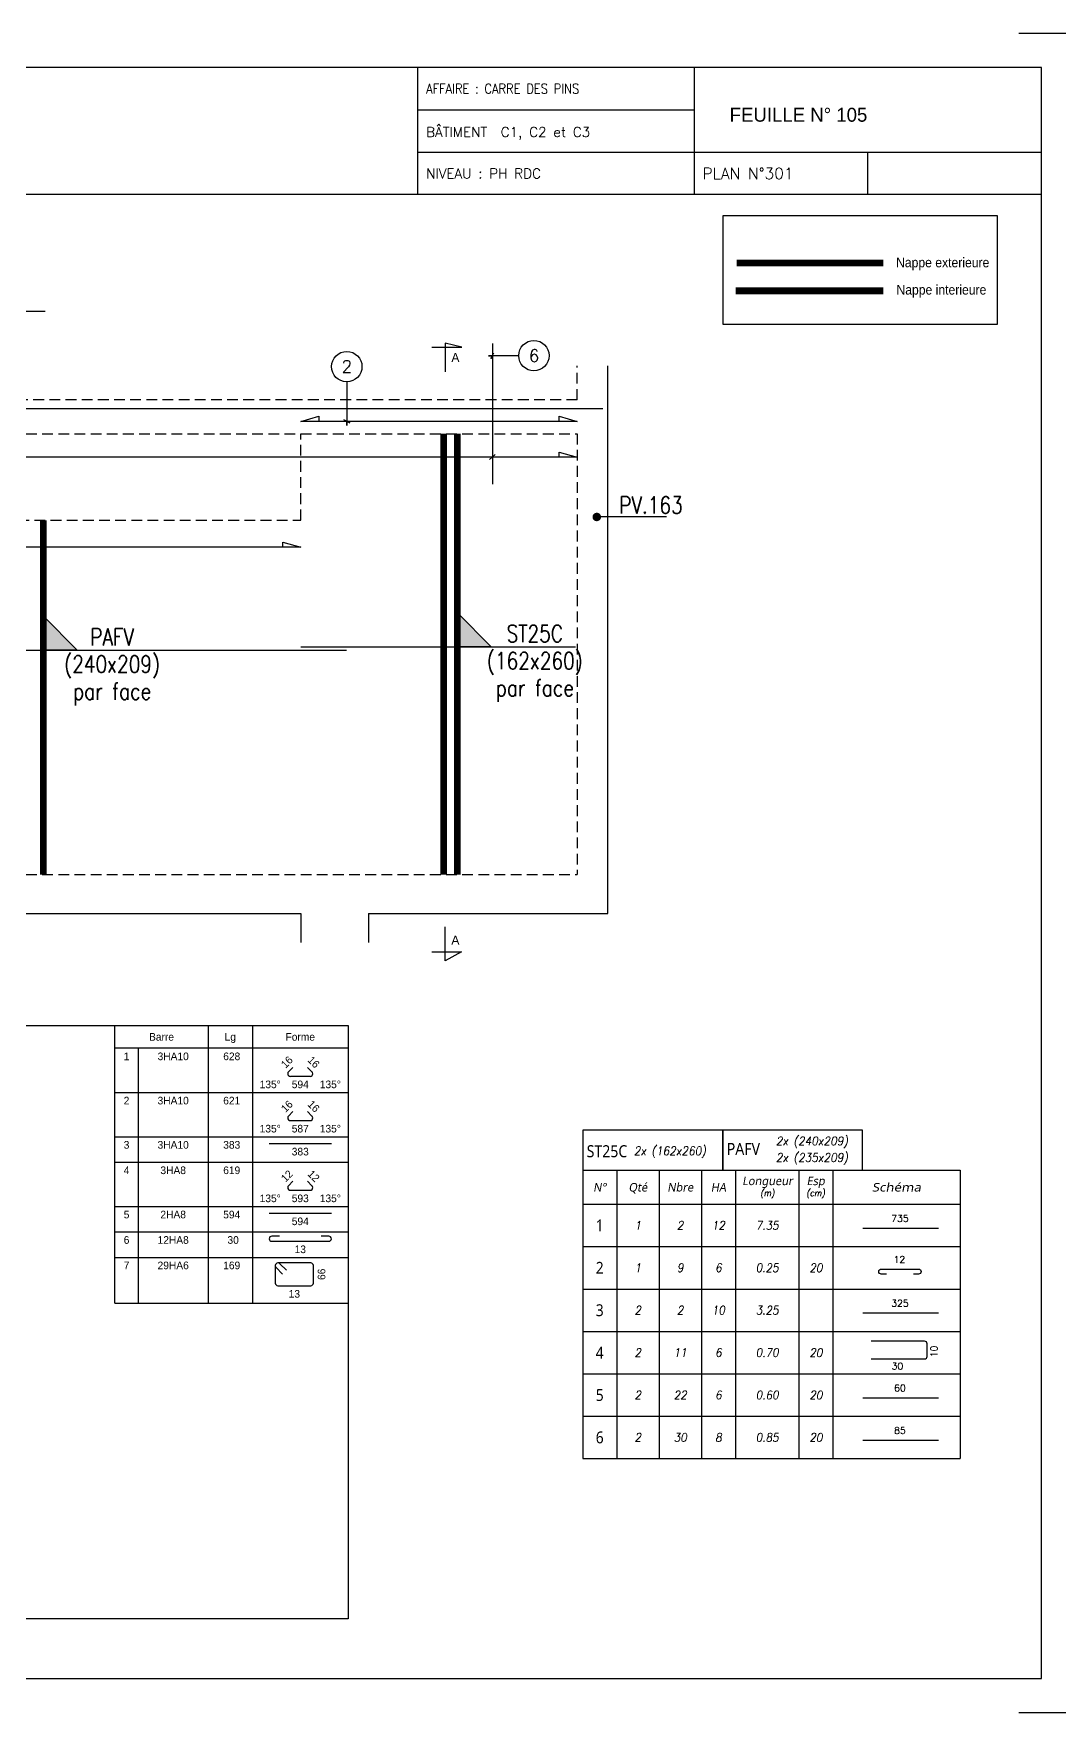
# Model space of a CAD drawing. Header units: metres. Extents: x -5618 to 118954, y -306 to 4637.
# Drawn here: x 107621 to 108225, y 604 to 1594 of the extents above; entities that cross this region are included whole.
import ezdxf
from ezdxf.enums import TextEntityAlignment as Align

# ---------------------------------------------------------------- set-up
doc = ezdxf.new("R2010")
doc.units = ezdxf.units.M
doc.linetypes.add('CACHE', pattern=[9.525, 6.35, -3.175])
for name, color, linetype in [('173', 7, 'Continuous'), ('COTATION', 1, 'Continuous'), ('GO-CARTOUCHE', 7, 'Continuous'), ('GO-FER-HA', 140, 'Continuous'), ('GO-TEXTE', 9, 'Continuous'), ('GO-TEXTE-FER', 3, 'Continuous'), ('STR_TS', 22, 'Continuous'), ('STR_TS_TXT', 7, 'Continuous'), ('STR_VOI-POT', 6, 'Continuous')]:
    doc.layers.add(name, color=color, linetype=linetype)
doc.layers.add('Kofragna_forma', color=7, linetype='Continuous', lineweight=70)
doc.styles.add('Lucida', font='LSANSI.TTF')
doc.styles.add('schéma', font='simplex.shx')
doc.styles.add('Tableau', font='romans.shx', dxfattribs={"width": 0.9, "oblique": 10})
doc.styles.add('Tableau2', font='trebuc.TTF', dxfattribs={"width": 0.9, "oblique": 10})
doc.styles.add('TEXTE', font='romans.shx')
doc.styles.add('TEXTE TS', font='romans.shx', dxfattribs={"width": 0.7, "oblique": 15})
doc.styles.add('TEXTEBA', font='ARIAL.TTF')

# ---------------------------------------------------------------- blocks, each defined once
blk = doc.blocks.new('ime')
at = {"layer": 'COTATION', "const_width": 2.5}
blk.add_lwpolyline([(1.25, 0, -1), (-1.25, 0, -1)], format="xyb", close=True, dxfattribs=at)
at = {"layer": 'COTATION'}
blk.add_lwpolyline([(41.09, 0), (0, 0)], dxfattribs=at)
at = {"layer": 'COTATION', "color": 7, "style": 'TEXTE TS', "width": 0.8}
blk.add_attdef('NAME', (9.08, 2), '', height=10, dxfattribs=at)
blk = doc.blocks.new('mrega')
at = {"layer": 'STR_TS_TXT', "style": 'TEXTE TS', "width": 0.8}
for tag, p in [('ST10', (14.48, 0)), ('DIM', (14.48, -16)), ('NOTE', (14.48, -32))]:
    blk.add_attdef(tag, text='', height=10, dxfattribs=at).set_placement(p, align=Align.CENTER)
blk = doc.blocks.new('A$C6F247267')
blk.add_hatch(color=256).paths.add_polyline_path([(0, -0.2), (-0.2, 0), (0, 0)])
blk.add_lwpolyline([(-0.2, 0), (0, 0), (0, -0.2), (-0.2, 0)])
blk = doc.blocks.new('Barre libre')
at = {"layer": 'GO-TEXTE-FER'}
for p, q in [((0, 0), (0, -1)), ((0, 0), (8.9, 0)), ((0.8, 0), (0.8, -1)), ((1.8, 0), (1.8, -1)), ((2.8, 0), (2.8, -1)), ((3.6, 0), (3.6, -1)), ((5.1, 0), (5.1, -1)), ((5.9, 0), (5.9, -1)), ((8.9, 0), (8.9, -1)), ((0, -1), (8.9, -1))]:
    blk.add_line(p, q, dxfattribs=at)
at = {"layer": 'GO-TEXTE-FER', "color": 1}
blk.add_line((6.603, -0.563), (8.394, -0.563), dxfattribs=at)
at = {"layer": 'GO-TEXTE-FER', "style": 'Tableau2', "width": 0.9}
blk.add_attdef('NUMERO', text='', height=0.28, dxfattribs=at).set_placement((0.4, -0.5), align=Align.MIDDLE_CENTER)
at = {"layer": 'GO-TEXTE-FER', "color": 1, "style": 'Tableau'}
blk.add_attdef('Longueur', text='', height=0.16, dxfattribs=at).set_placement((7.481, -0.336), align=Align.MIDDLE_CENTER)
at = {"layer": 'GO-TEXTE-FER', "style": 'Tableau', "oblique": 10, "width": 0.9}
for tag, p in [('QUANTITE', (1.3, -0.5)), ('NOMBRE', (2.3, -0.5)), ('NUANCE', (3.2, -0.5)), ('LONGUEUR', (4.35, -0.5)), ('ESPACEMENTS', (5.5, -0.5))]:
    blk.add_attdef(tag, text='', height=0.2, dxfattribs=at).set_placement(p, align=Align.MIDDLE_CENTER)
blk = doc.blocks.new('Désignation')
at = {"layer": 'GO-TEXTE-FER'}
for p, q in [((0, 0.8), (8.9, 0.8)), ((0, 0.8), (0, 0)), ((0.8, 0.8), (0.8, 0)), ((1.8, 0.8), (1.8, 0)), ((2.8, 0.8), (2.8, 0)), ((3.6, 0.8), (3.6, 0)), ((5.1, 0.8), (5.1, 0)), ((5.9, 0.8), (5.9, 0)), ((8.9, 0.8), (8.9, 0)), ((0, 0), (8.9, 0))]:
    blk.add_line(p, q, dxfattribs=at)
at = {"layer": 'GO-TEXTE-FER', "style": 'Tableau2', "oblique": 10}
for s, p in [('N°', (0.4, 0.4)), ('Qté', (1.3, 0.4)), ('Nbre', (2.3, 0.4)), ('HA', (3.2, 0.4)), ('Longueur', (4.356, 0.55)), ('Esp', (5.494, 0.55))]:
    blk.add_text(s, height=0.2, dxfattribs=at).set_placement(p, align=Align.MIDDLE_CENTER)
at = {"layer": 'GO-TEXTE-FER', "style": 'Tableau2', "oblique": 10, "width": 1.2}
blk.add_text('Schéma', height=0.2, dxfattribs=at).set_placement((7.4, 0.4), align=Align.MIDDLE_CENTER)
at = {"layer": 'GO-TEXTE-FER', "color": 7, "style": 'Tableau', "oblique": 10, "width": 0.9}
for s, p in [('(m)', (4.356, 0.265)), ('(cm)', (5.494, 0.265))]:
    blk.add_text(s, height=0.15, dxfattribs=at).set_placement(p, align=Align.MIDDLE_CENTER)
blk = doc.blocks.new('Epingle')
at = {"layer": 'GO-TEXTE-FER'}
for p, q in [((0, 0), (0, -1)), ((0, 0), (8.9, 0)), ((0.8, 0), (0.8, -1)), ((1.8, 0), (1.8, -1)), ((2.8, 0), (2.8, -1)), ((3.6, 0), (3.6, -1)), ((5.1, 0), (5.1, -1)), ((5.9, 0), (5.9, -1)), ((8.9, 0), (8.9, -1)), ((0, -1), (8.9, -1))]:
    blk.add_line(p, q, dxfattribs=at)
at = {"layer": 'GO-TEXTE-FER', "color": 1}
blk.add_lwpolyline([(7.162, -0.65), (7.042, -0.65, -1), (7.042, -0.53), (7.922, -0.53, -1), (7.922, -0.65), (7.802, -0.65)], format="xyb", dxfattribs=at)
at = {"layer": 'GO-TEXTE-FER', "style": 'Tableau2', "width": 0.9}
blk.add_attdef('NUMERO', text='', height=0.28, dxfattribs=at).set_placement((0.4, -0.5), align=Align.MIDDLE_CENTER)
at = {"layer": 'GO-TEXTE-FER', "color": 1, "style": 'Tableau'}
blk.add_attdef('Longueur', text='', height=0.16, dxfattribs=at).set_placement((7.469, -0.303), align=Align.MIDDLE_CENTER)
at = {"layer": 'GO-TEXTE-FER', "style": 'Tableau', "oblique": 10, "width": 0.9}
for tag, p in [('QUANTITE', (1.3, -0.5)), ('NOMBRE', (2.3, -0.5)), ('NUANCE', (3.2, -0.5)), ('LONGUEUR', (4.35, -0.5)), ('ESPACEMENTS', (5.5, -0.5))]:
    blk.add_attdef(tag, text='', height=0.2, dxfattribs=at).set_placement(p, align=Align.MIDDLE_CENTER)
blk = doc.blocks.new('U')
at = {"layer": 'GO-TEXTE-FER'}
for p, q in [((0, 0), (0, -1)), ((0, 0), (8.9, 0)), ((0.8, 0), (0.8, -1)), ((1.8, 0), (1.8, -1)), ((2.8, 0), (2.8, -1)), ((3.6, 0), (3.6, -1)), ((5.1, 0), (5.1, -1)), ((5.9, 0), (5.9, -1)), ((8.9, 0), (8.9, -1)), ((0, -1), (8.9, -1))]:
    blk.add_line(p, q, dxfattribs=at)
at = {"layer": 'GO-TEXTE-FER', "color": 1}
blk.add_lwpolyline([(6.803, -0.65), (8.063, -0.65, 0.414214), (8.123, -0.59), (8.123, -0.29, 0.414214), (8.063, -0.23), (6.803, -0.23)], format="xyb", dxfattribs=at)
at = {"layer": 'GO-TEXTE-FER', "style": 'Tableau2', "width": 0.9}
blk.add_attdef('NUMERO', text='', height=0.28, dxfattribs=at).set_placement((0.4, -0.5), align=Align.MIDDLE_CENTER)
at = {"layer": 'GO-TEXTE-FER', "color": 1, "style": 'Tableau'}
blk.add_attdef('Largeur', text='', height=0.16, rotation=90, dxfattribs=at).set_placement((8.284, -0.472), align=Align.MIDDLE_CENTER)
at = {"layer": 'GO-TEXTE-FER', "style": 'Tableau', "oblique": 10, "width": 0.9}
for tag, p in [('QUANTITE', (1.3, -0.5)), ('NOMBRE', (2.3, -0.5)), ('NUANCE', (3.2, -0.5)), ('LONGUEUR', (4.35, -0.5)), ('ESPACEMENTS', (5.5, -0.5))]:
    blk.add_attdef(tag, text='', height=0.2, dxfattribs=at).set_placement(p, align=Align.MIDDLE_CENTER)
at = {"layer": 'GO-TEXTE-FER', "color": 1, "style": 'Tableau'}
blk.add_attdef('Longueur', text='', height=0.16, dxfattribs=at).set_placement((7.422, -0.819), align=Align.MIDDLE_CENTER)

msp = doc.modelspace()

# ---------------------------------------------------------------- linework, layer by layer
for p, q in [((107847.6, 1573.71), (107847.6, 1498.77)), ((108010.57, 1573.74), (108010.57, 1498.77)), ((107847.6, 1548.71), (108010.57, 1548.71)), ((107847.6, 1523.72), (108010.57, 1523.72)), ((108010.57, 1523.74), (108215.43, 1523.74)), ((108112.91, 1523.74), (108112.91, 1498.77))]:
    msp.add_line(p, q)
for points in [[(108235.43, 1560.38), (108235.43, 1593.71), (108202.1, 1593.71)], [(108215.43, 1498.77), (106855.57, 1498.77)], [(108202.1, 603.81), (108235.43, 603.81), (108235.43, 637.14)]]:
    msp.add_lwpolyline(points)
msp.add_lwpolyline([(106855.57, 1573.71), (106855.57, 623.81), (108215.43, 623.81), (108215.43, 1573.71)], close=True)
at = {"layer": '173', "color": 173}
for points in [[(107669.1, 845.13), (107669.1, 1008.9), (107806.6, 1008.9), (107806.6, 845.13)], [(107724.1, 1008.9), (107724.1, 845.13)], [(107750.22, 1008.9), (107750.22, 845.13)], [(107806.6, 995.4), (107669.1, 995.4)], [(107682.85, 995.4), (107682.85, 845.13)], [(107771.03, 980.43), (107771.03, 980.43)], [(107774.1, 984.15), (107771.49, 981.54)], [(107785.32, 981.54), (107782.72, 984.15)], [(107785.78, 980.43), (107785.78, 980.43)], [(107772.6, 978.87), (107784.22, 978.87)], [(107669.1, 969.31), (107806.6, 969.31)], [(107771.03, 954.34), (107771.03, 954.34)], [(107774.1, 958.05), (107771.49, 955.45)], [(107772.6, 952.77), (107784.22, 952.77)], [(107785.32, 955.45), (107782.72, 958.05)], [(107785.78, 954.34), (107785.78, 954.34)], [(107669.1, 943.22), (107806.6, 943.22)], [(107760.09, 939.22), (107796.73, 939.22)], [(107669.1, 928.22), (107806.6, 928.22)], [(107771.03, 913.25), (107771.03, 913.25)], [(107774.1, 916.96), (107771.49, 914.35)], [(107772.6, 911.68), (107784.22, 911.68)], [(107785.32, 914.35), (107782.72, 916.96)], [(107785.78, 913.25), (107785.78, 913.25)], [(107669.1, 902.13), (107806.6, 902.13)], [(107760.09, 898.13), (107796.73, 898.13)], [(107669.1, 887.13), (107806.6, 887.13)], [(107760.09, 883.13), (107760.09, 883.13)], [(107766.09, 884.63), (107761.59, 884.63)], [(107761.59, 881.63), (107795.23, 881.63)], [(107795.23, 884.63), (107790.73, 884.63)], [(107796.73, 883.13), (107796.73, 883.13)], [(107669.1, 872.13), (107806.6, 872.13)], [(107763.63, 867.26), (107763.63, 857)], [(107763.63, 867.26), (107763.63, 867.26)], [(107764.11, 866.11), (107767.93, 862.29)], [(107765.25, 868.88), (107765.25, 868.88)], [(107784.56, 868.88), (107765.25, 868.88)], [(107770.22, 864.58), (107766.4, 868.4)], [(107786.18, 857), (107786.18, 867.26)], [(107765.25, 855.38), (107784.56, 855.38)], [(107669.1, 845.13), (107806.6, 845.13)]]:
    msp.add_lwpolyline(points, dxfattribs=at)
for centre, radius, start, end in [((107772.6, 980.43), 1.57, 135, 180), ((107772.6, 980.43), 1.57, 180, 270), ((107784.22, 980.43), 1.57, 270, 0), ((107784.22, 980.43), 1.57, 0, 45), ((107772.6, 954.34), 1.57, 135, 180), ((107772.6, 954.34), 1.57, 180, 270), ((107784.22, 954.34), 1.57, 270, 0), ((107784.22, 954.34), 1.57, 0, 45), ((107772.6, 913.25), 1.57, 135, 180), ((107772.6, 913.25), 1.57, 180, 270), ((107784.22, 913.25), 1.57, 270, 0), ((107784.22, 913.25), 1.57, 0, 45), ((107761.59, 883.13), 1.5, 90, 180), ((107761.59, 883.13), 1.5, 180, 270), ((107795.23, 883.13), 1.5, 0, 90), ((107795.23, 883.13), 1.5, 270, 0), ((107765.25, 867.26), 1.62, 90, 180), ((107765.25, 867.26), 1.62, 180, 225), ((107765.25, 867.26), 1.62, 45, 90), ((107784.56, 867.26), 1.62, 0, 90), ((107765.25, 857), 1.62, 180, 270), ((107784.56, 857), 1.62, 270, 0)]:
    msp.add_arc(centre, radius, start, end, dxfattribs=at)
at = {"layer": 'COTATION'}
msp.add_line((107890.05, 1342.49, 281.53), (107893.4, 1345.44, 281.53), dxfattribs=at)
for points, elevation in [([(107931.11, 1365.03), (107931.11, 1368.03), (107941.67, 1365.03), (107778.72, 1365.03), (107789.28, 1368.03), (107789.28, 1365.03)], 375.38), ([(107931.07, 1343.97), (107931.07, 1346.97), (107941.63, 1343.97), (107562.72, 1343.97), (107573.28, 1346.97), (107573.28, 1343.97)], 281.53), ([(107768.16, 1290.85), (107768.16, 1293.85), (107778.72, 1290.85), (107562.72, 1290.85), (107573.28, 1293.85), (107573.28, 1290.85)], 281.53)]:
    msp.add_lwpolyline(points, dxfattribs=dict(at, elevation=elevation))
at = {"layer": 'GO-FER-HA'}
for points, elevation in [([(107805.79, 1388.37, -512.322006), (107805.86, 1388.37), (107805.86, 1362.63), (107805.86, 1365.03), (107807.56, 1364.13), (107804.17, 1365.93)], 375.38), ([(107907.19, 1403.84, -512.322006), (107907.19, 1403.77), (107889.33, 1403.77), (107891.73, 1403.77), (107890.83, 1402.07), (107892.62, 1405.47)], 281.53)]:
    msp.add_lwpolyline(points, format="xyb", dxfattribs=dict(at, elevation=elevation))
at = {"layer": 'GO-TEXTE', "color": 2}
msp.add_lwpolyline([(107493.75, 1353.3), (107496.25, 1346.48), (107492.03, 1340.78), (107531.25, 1430.02), (107628.02, 1430.02)], dxfattribs=at)
at = {"layer": 'GO-TEXTE', "elevation": 281.53, "flags": 128}
for points in [[(107855.93, 1408.86), (107873.57, 1408.85), (107863.9, 1411.14), (107863.89, 1394.22)], [(107855.9, 1052.28), (107873.55, 1052.28), (107863.87, 1047), (107863.87, 1066.92)]]:
    msp.add_lwpolyline(points, dxfattribs=at)
at = {"layer": 'GO-TEXTE-FER'}
for points in [[(106934.1, 1008.9), (107806.6, 1008.9), (107806.6, 658.95), (106934.1, 658.95)], [(107944.96, 923.46), (108027.46, 923.46), (108027.46, 947.18), (107944.96, 947.18)], [(108027.46, 923.46), (108109.96, 923.46), (108109.96, 947.18), (108027.46, 947.18)]]:
    msp.add_lwpolyline(points, close=True, dxfattribs=at)
at = {"layer": 'Kofragna_forma', "linetype": 'CACHE', "lineweight": -3}
for p, q in [((107941.67, 1377.79, 281.53), (107941.67, 1397.79, 281.53)), ((107941.67, 1377.79, 281.53), (107235.72, 1377.79, 281.53)), ((107235.72, 1357.79, 281.53), (107941.67, 1357.79, 281.53)), ((107941.67, 1357.79, 281.53), (107941.67, 1097.79, 281.53)), ((107235.72, 1097.79, 281.53), (107941.67, 1097.79, 281.53))]:
    msp.add_line(p, q, dxfattribs=at)
at = {"layer": 'Kofragna_forma', "color": 4, "lineweight": -3}
for p, q in [((107959.77, 1074.79, 281.53), (107959.77, 1397.79, 281.53)), ((107529.72, 1074.79, 281.53), (107778.72, 1074.79, 281.53)), ((107778.72, 1074.79, 281.53), (107778.72, 1057.79, 281.53)), ((107818.72, 1074.79, 281.53), (107818.72, 1057.79, 281.53)), ((107818.72, 1074.79, 281.53), (107959.77, 1074.79, 281.53))]:
    msp.add_line(p, q, dxfattribs=at)
at = {"layer": 'Kofragna_forma', "linetype": 'CACHE', "lineweight": -3, "elevation": 281.53}
msp.add_lwpolyline([(107259.72, 1357.79), (107259.72, 1306.79), (107778.72, 1306.79), (107778.72, 1357.79)], dxfattribs=at)
at = {"layer": 'STR_TS', "color": 3}
for p, q in [((107565.72, 1230.1, 281.53), (107805.72, 1230.1, 375.38)), ((107778.72, 1232.1, 281.53), (107940.67, 1232.1, 281.53))]:
    msp.add_line(p, q, dxfattribs=at)
at = {"layer": 'STR_TS', "color": 7}
msp.add_lwpolyline([(108027.84, 1486.45), (108189.38, 1486.45), (108189.38, 1422.16), (108027.84, 1422.16)], close=True, dxfattribs=at)
at = {"layer": 'STR_TS', "linetype": 'CACHE', "ltscale": 2, "const_width": 4}
msp.add_lwpolyline([(108122.26, 1458.45), (108035.7, 1458.45)], dxfattribs=at)
at = {"layer": 'STR_TS', "const_width": 4}
msp.add_lwpolyline([(108122.26, 1442), (108035.14, 1442)], dxfattribs=at)
at = {"layer": 'STR_TS', "linetype": 'ByBlock', "ltscale": 2, "const_width": 4, "elevation": 281.53}
msp.add_lwpolyline([(107863, 1097.79), (107863, 1357.79)], dxfattribs=at)
at = {"layer": 'STR_TS', "linetype": 'CACHE', "ltscale": 2, "const_width": 4, "elevation": 281.53}
for points in [[(107871.05, 1097.79), (107871.05, 1357.79)], [(107626.91, 1097.79), (107626.91, 1306.79)]]:
    msp.add_lwpolyline(points, dxfattribs=at)
at = {"layer": 'STR_VOI-POT'}
for p, q in [((107891.73, 1410.96, 281.53), (107891.73, 1327.96, 281.53)), ((107222.72, 1372.74, 281.53), (107956.77, 1372.74, 281.53))]:
    msp.add_line(p, q, dxfattribs=at)

# ---------------------------------------------------------------- block references
at = {"layer": 'COTATION'}
ref = msp.add_blockref('ime', (107953.23, 1308.69, 281.53), dxfattribs=at)
ref.add_attrib('NAME', 'PV.163', (107966.5, 1310.69, 281.53), dxfattribs={"color": 7, "height": 10, "style": 'TEXTE TS', "width": 0.8})
at = {"layer": 'GO-FER-HA', "xscale": 25, "yscale": 25, "zscale": 25}
msp.add_blockref('Désignation', (107944.96, 903.46), dxfattribs=at)
at = {"layer": 'GO-TEXTE-FER', "xscale": 25, "yscale": 25, "zscale": 25}
for name, p, values in [('Barre libre', (107944.96, 903.46), {'NUMERO': '1', 'QUANTITE': '1', 'NOMBRE': '2', 'NUANCE': '12', 'Longueur': '735', 'LONGUEUR': '7.35'}), ('Epingle', (107944.96, 878.46), {'NUMERO': '2', 'QUANTITE': '1', 'NOMBRE': '9', 'NUANCE': '6', 'Longueur': '12', 'LONGUEUR': '0.25', 'ESPACEMENTS': '20'}), ('Barre libre', (107944.96, 853.46), {'NUMERO': '3', 'QUANTITE': '2', 'NOMBRE': '2', 'NUANCE': '10', 'Longueur': '325', 'LONGUEUR': '3.25'}), ('U', (107944.96, 828.46), {'NUMERO': '4', 'QUANTITE': '2', 'NOMBRE': '11', 'NUANCE': '6', 'Longueur': '30', 'Largeur': '10', 'LONGUEUR': '0.70', 'ESPACEMENTS': '20'}), ('Barre libre', (107944.96, 803.46), {'NUMERO': '5', 'QUANTITE': '2', 'NOMBRE': '22', 'NUANCE': '6', 'Longueur': '60', 'LONGUEUR': '0.60', 'ESPACEMENTS': '20'}), ('Barre libre', (107944.96, 778.46), {'NUMERO': '6', 'QUANTITE': '2', 'NOMBRE': '30', 'NUANCE': '8', 'Longueur': '85', 'LONGUEUR': '0.85', 'ESPACEMENTS': '20'})]:
    msp.add_blockref(name, p, dxfattribs=at).add_auto_attribs(values)
at = {"layer": 'STR_TS', "xscale": 100, "yscale": 100, "zscale": 100, "rotation": 180}
for p in [(107626.91, 1230.1, 304.07), (107871.05, 1232.1, 304.07)]:
    msp.add_blockref('A$C6F247267', p, dxfattribs=at)
at = {"layer": 'STR_TS_TXT'}
for p, values in [((107652.99, 1232.93, 469.22), {'NOTE': 'par face', 'ST10': 'PAFV', 'DIM': '(240x209)'}), ((107902.24, 1234.93, 469.22), {'NOTE': 'par face', 'ST10': 'ST25C', 'DIM': '(162x260)'})]:
    msp.add_blockref('mrega', p, dxfattribs=at).add_auto_attribs(values)

# ---------------------------------------------------------------- texts
at = {"style": 'schéma', "width": 0.85}
msp.add_text('AFFAIRE : CARRE DES PINS', height=5.8328, dxfattribs=at).set_placement((107852.6, 1558.3))
at = {"linetype": 'ByBlock', "lineweight": -3, "ltscale": 4.5}
msp.add_text('FEUILLE N° 105', height=8.2, dxfattribs=at).set_placement((108031.57, 1541.74))
at = {"style": 'schéma'}
for s, height, p in [('BÂTIMENT  C1, C2 et C3', 5.8328, (107852.6, 1532.74)), ('PLAN N°301', 6.666, (108015.57, 1507.89)), ('NIVEAU : PH RDC', 5.8328, (107852.6, 1508.3))]:
    msp.add_text(s, height=height, dxfattribs=at).set_placement(p)
at = {"layer": '173', "color": 173}
for s, p in [('Barre', (107696.6, 1002.15)), ('Lg', (107737.16, 1002.15)), ('Forme', (107778.41, 1002.15))]:
    msp.add_text(s, height=4.5, dxfattribs=at).set_placement(p, align=Align.MIDDLE_CENTER)
for s, p in [('1', (107675.97, 992.9)), ('3HA10', (107703.47, 992.9)), (' 628', (107737.16, 992.9)), ('594', (107778.41, 976.37)), ('2', (107675.97, 966.81)), ('3HA10', (107703.47, 966.81)), (' 621', (107737.16, 966.81)), ('587', (107778.41, 950.27)), ('3', (107675.97, 940.72)), ('3HA10', (107703.47, 940.72)), (' 383', (107737.16, 940.72)), ('383', (107778.41, 936.72)), ('4', (107675.97, 925.72)), ('3HA8', (107703.47, 925.72)), (' 619', (107737.16, 925.72)), ('593', (107778.41, 909.18)), ('5', (107675.97, 899.63)), ('2HA8', (107703.47, 899.63)), (' 594', (107737.16, 899.63)), ('594', (107778.41, 895.63)), ('6', (107675.97, 884.63)), ('12HA8', (107703.47, 884.63)), ('  30', (107737.16, 884.63)), ('13', (107778.41, 879.13)), ('7', (107675.97, 869.63)), ('29HA6', (107703.47, 869.63)), (' 169', (107737.16, 869.63)), ('13', (107774.91, 852.88))]:
    msp.add_text(s, height=4.5, dxfattribs=at).set_placement(p, align=Align.TOP_CENTER)
for s, p in [('16', (107769.72, 983.31)), ('16', (107769.72, 957.21)), ('12', (107769.72, 916.12))]:
    msp.add_text(s, height=4.5, rotation=45, dxfattribs=at).set_placement(p)
for s, p in [('16', (107787.09, 983.31)), ('16', (107787.09, 957.21)), ('12', (107787.09, 916.12))]:
    msp.add_text(s, height=4.5, rotation=315, dxfattribs=at).set_placement(p, align=Align.RIGHT)
for p in [(107766.91, 976.37), (107766.91, 950.27), (107766.91, 909.18)]:
    msp.add_text('135°', height=4.5, dxfattribs=at).set_placement(p, align=Align.TOP_RIGHT)
for p in [(107789.91, 976.37), (107789.91, 950.27), (107789.91, 909.18)]:
    msp.add_text('135°', height=4.5, dxfattribs=at).set_placement(p, align=Align.TOP_LEFT)
msp.add_text('66', height=4.5, rotation=90, dxfattribs=at).set_placement((107788.68, 862.13), align=Align.TOP_CENTER)
at = {"layer": 'GO-CARTOUCHE', "color": 2, "style": 'TEXTEBA', "width": 0.9}
for s, p in [('Nappe exterieure', (108157.2, 1455.9)), ('Nappe interieure', (108156.43, 1439.81))]:
    msp.add_text(s, height=5.7024, dxfattribs=at).set_placement(p, align=Align.CENTER)
at = {"layer": 'GO-FER-HA', "style": 'TEXTE'}
for s, p in [('6', (107916.25, 1403.77, 375.53)), ('2', (107805.86, 1397.43, 469.38))]:
    msp.add_text(s, height=7.2, rotation=360, dxfattribs=at).set_placement(p, align=Align.MIDDLE_CENTER)
at = {"layer": 'GO-TEXTE', "linetype": 'Continuous', "style": 'Lucida'}
for rotation, p in [(359.98193, (107867.51, 1400.06, 281.53)), (0.0018, (107867.49, 1056.55, 281.53))]:
    msp.add_text('A', height=5.32, rotation=rotation, dxfattribs=at).set_placement(p)
at = {"layer": 'GO-TEXTE-FER', "style": 'Tableau', "oblique": 10, "width": 0.9}
for s, p in [('2x (240x209)', (108058.89, 938.23)), ('2x (162x260)', (107975.14, 932.43)), ('2x (235x209)', (108058.89, 928.49))]:
    msp.add_text(s, height=5.0562, dxfattribs=at).set_placement(p)
at = {"layer": 'GO-TEXTE-FER', "style": 'Tableau2', "width": 0.9}
for tag, p in [('ST25C', (107959.25, 934.72, -93.84)), ('PAFV', (108039.69, 936.08))]:
    msp.add_attdef(tag, text='1', height=7.08, dxfattribs=at).set_placement(p, align=Align.MIDDLE_CENTER)

doc.saveas('drawing.dxf')
